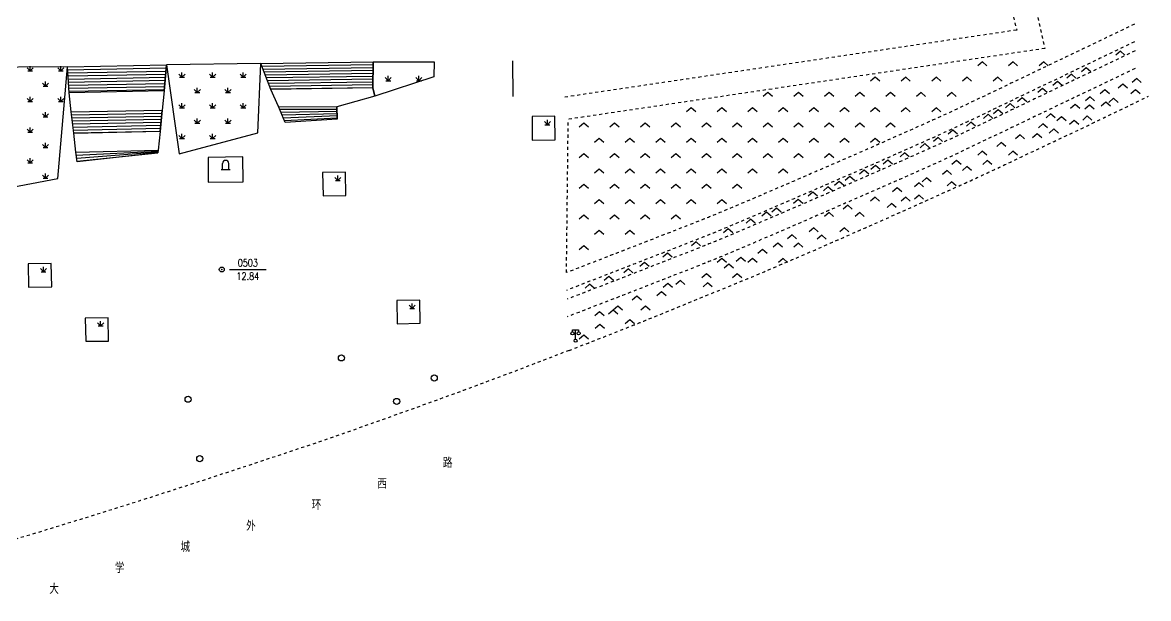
# Model space of a CAD drawing. Extents: x 1059 to 1761, y 608 to 1213.
# Drawn here: x 1550 to 1733.7, y 613.6 to 707.5 of the extents above; entities that cross this region are included whole.
import ezdxf
from ezdxf.enums import TextEntityAlignment as Align

# ---------------------------------------------------------------- set-up
doc = ezdxf.new("R2010")
doc.units = 0
doc.header["$LTSCALE"] = 0.5
doc.header["$PDSIZE"] = 0.2
doc.linetypes.add('X6', pattern=[2, 1, -1])
doc.layers.get('0').update_dxf_attribs({"linetype": 'CONTINUOUS'})
doc.layers.add('ASSIST', color=7, linetype='CONTINUOUS', plot=False)
for name, color, linetype in [('DLDW', 11, 'CONTINUOUS'), ('DLSS', 4, 'CONTINUOUS'), ('GXYZ', 2, 'CONTINUOUS'), ('JMD', 6, 'CONTINUOUS'), ('KZD', 1, 'CONTINUOUS'), ('ZBTZ', 3, 'CONTINUOUS')]:
    doc.layers.add(name, color=color, linetype=linetype)
doc.styles.add('HZ', font='rs.shx', dxfattribs={"width": 0.8, "bigfont": 'hztxt.shx'})
doc.linetypes.add('1161', pattern='A,0,[149,AAA.SHX,S=0.15,R=0,X=0,Y=0],-1.6', length=1.6)
doc.linetypes.add('444', pattern='A,4.5,[145,AAA.SHX,S=1,R=0,X=0,Y=1],4.5,-0.5,[146,AAA.SHX,S=1,R=0,X=0,Y=0],-0.5', length=10)

# ---------------------------------------------------------------- blocks, each defined once
blk = doc.blocks.new('gc097')
for p, q in [((-1, 2.9), (-1, 3.5)), ((-1, 3.5), (1, 3.5)), ((0, 0.5), (0, 3.5)), ((1, 3.5), (1, 2.9))]:
    blk.add_line(p, q)
for centre in [(-1, 2.4), (0, 0), (1, 2.4)]:
    blk.add_circle(centre, 0.5)
blk = doc.blocks.new('gc124')
for p, q in [((-1, 1), (0, 0)), ((-0.8, 0), (0.8, 0)), ((0, 0), (0, 1.6)), ((0, 0), (1, 1))]:
    blk.add_line(p, q)
blk = doc.blocks.new('gc188')
blk.add_circle((0, 0), 1)
blk = doc.blocks.new('gc106')
for p, q in [((-1.5, 0), (1.5, 0)), ((-1, 0), (-1, 2)), ((1, 0), (1, 2))]:
    blk.add_line(p, q)
blk.add_arc((0, 2), 1, 0, 180)
blk = doc.blocks.new('gc117')
blk.add_circle((0, 0), 0.8)
blk.add_point((0, 0))
blk = doc.blocks.new('gc211')
for p, q in [((0, 0), (-1.5, -1.32)), ((1.5, -1.32), (0, 0))]:
    blk.add_line(p, q)

msp = doc.modelspace()

# ---------------------------------------------------------------- linework, layer by layer
at = {"layer": 'ASSIST', "linetype": 'Continuous', "flags": 128}
for points in [[(1557.64, 696.04), (1557.36, 700.26), (1573.54, 700.58), (1573.15, 696.32)], [(1590.56, 696.59), (1588.88, 700.83), (1607.22, 701.09), (1607.19, 696.83)], [(1558.38, 689.43), (1557.98, 692.93), (1572.83, 693.22), (1572.47, 689.74)], [(1592.89, 691.21), (1591.76, 693.8), (1601.31, 693.73), (1601.37, 691.72)], [(1558.95, 684.79), (1558.72, 686.37), (1572.14, 686.67), (1572.09, 686.23)]]:
    msp.add_lwpolyline(points, close=True, dxfattribs=at)
at = {"layer": 'DLDW', "linetype": 'Continuous', "elevation": 13, "flags": 128}
msp.add_lwpolyline([(1580.33, 681.47), (1586.03, 681.5), (1585.98, 685.56), (1580.3, 685.5)], close=True, dxfattribs=at)
at = {"layer": 'DLSS', "linetype": 'X6'}
msp.add_line((1638.76, 666.71, 15.79), (1639.05, 691.71), dxfattribs=at)
at = {"layer": 'DLSS', "linetype": 'X6', "flags": 128}
for points in [[(1715.4, 709.28), (1716.8, 703.25)], [(1711.66, 708.38), (1712.2, 706.25)], [(1712.2, 706.25), (1638.51, 695.32)], [(1716.8, 703.25), (1639.05, 691.71)]]:
    msp.add_lwpolyline(points, dxfattribs=at)
for points in [[(1731.4, 707.21, -0.000166), (1723.33, 703.33, -0.000372), (1719.72, 701.61, -0.000012), (1704.69, 694.43, -0.000569), (1704.37, 694.27, -0.005661), (1698.18, 691.42, -0.002537), (1684.28, 685.28, -0.000421), (1679.18, 683.07, -0.000509), (1674.97, 681.25, -0.001731), (1664.61, 676.83, -0.005427), (1661.28, 675.47, -0.001445), (1661.13, 675.41, -0.00002), (1650.2, 671.14, -0.000725), (1646.39, 669.66, -0.000387), (1638.76, 666.71)], [(1731.39, 704.32, -0.000166), (1723.31, 700.45, -0.000372), (1719.7, 698.72, -0.000012), (1704.67, 691.54, -0.000569), (1704.35, 691.39, -0.005661), (1698.17, 688.53, -0.002537), (1684.26, 682.4, -0.000421), (1679.17, 680.19, -0.000509), (1674.95, 678.36, -0.001731), (1664.6, 673.94, -0.005427), (1661.27, 672.58, -0.001445), (1661.12, 672.52, -0.00002), (1650.19, 668.25, -0.000725), (1646.38, 666.77, -0.000387), (1638.75, 663.82)], [(1731.5, 702.87, -0.000166), (1723.43, 699, -0.000372), (1719.82, 697.27, -0.000012), (1704.79, 690.09, -0.000569), (1704.46, 689.94, -0.005661), (1698.28, 687.08, -0.002537), (1684.38, 680.95, -0.000421), (1679.28, 678.74, -0.000509), (1675.07, 676.92, -0.001731), (1664.71, 672.49, -0.005427), (1661.38, 671.13, -0.001445), (1661.23, 671.07, -0.00002), (1650.31, 666.8, -0.000725), (1646.49, 665.32, -0.000387), (1638.86, 662.37)], [(1731.5, 699.99, -0.000166), (1723.43, 696.12, -0.000372), (1719.82, 694.39, -0.000012), (1704.79, 687.21, -0.000569), (1704.46, 687.06, -0.005661), (1698.28, 684.2, -0.002537), (1684.38, 678.07, -0.000421), (1679.28, 675.86, -0.000509), (1675.07, 674.03, -0.001731), (1664.71, 669.61, -0.005427), (1661.38, 668.25, -0.001445), (1661.23, 668.19, -0.00002), (1650.31, 663.92, -0.000725), (1646.49, 662.44, -0.000387), (1638.86, 659.49)], [(1639.18, 654.02, 0.00152), (1649.12, 657.92, 0.002914), (1654.29, 659.99, 0.000046), (1668.24, 665.7, 0.002147), (1668.54, 665.82, 0.002012), (1675.07, 668.59, 0.001958), (1681.76, 671.49, 0.001008), (1688.38, 674.4, 0.00096), (1695.32, 677.49, 0.001118), (1702.99, 680.94, 0.001946), (1707.38, 682.95, 0.001925), (1707.61, 683.06, 0.000032), (1721.87, 689.78, 0.001666), (1725.59, 691.55, 0.000764), (1733.7, 695.46)]]:
    msp.add_lwpolyline(points, format="xyb", dxfattribs=at)
at = {"layer": 'DLSS', "linetype": 'X6', "elevation": 14.1, "flags": 128}
msp.add_lwpolyline([(1639.18, 654.02), (1630.04, 650.51), (1621.97, 647.5), (1613.6, 644.46), (1604.81, 641.33), (1595.94, 638.27), (1587.1, 635.33), (1577.99, 632.34), (1569.29, 629.53), (1560.37, 626.74), (1551.36, 623.97), (1542.32, 621.31), (1533.27, 618.68), (1524.71, 616.29), (1516.91, 614.21), (1514.98, 613.78), (1512.1, 613.58), (1507.18, 614.06), (1502.78, 615.31), (1498.66, 617.38), (1494.97, 621.55), (1493.2, 624.48), (1491.53, 628.89), (1490.68, 632.91), (1490.37, 674.4)], dxfattribs=at)
at = {"layer": 'JMD', "linetype": 'Continuous'}
for p, q in [((1557.36, 700.26), (1573.54, 700.58)), ((1557.64, 696.04), (1557.36, 700.26)), ((1557.39, 699.76), (1573.49, 700.07)), ((1573.15, 696.32), (1573.54, 700.58)), ((1573.54, 700.58), (1573.15, 696.32)), ((1588.88, 700.83), (1607.22, 701.09)), ((1590.56, 696.59), (1588.88, 700.83)), ((1589.06, 700.37), (1607.22, 700.62)), ((1589.25, 699.9), (1607.22, 700.15)), ((1607.19, 696.83), (1607.22, 701.09)), ((1607.22, 701.09), (1607.19, 696.83)), ((1557.43, 699.27), (1573.45, 699.57)), ((1557.46, 698.77), (1573.4, 699.07)), ((1557.49, 698.27), (1573.36, 698.57)), ((1557.52, 697.77), (1573.31, 698.06)), ((1589.43, 699.44), (1607.21, 699.69)), ((1589.61, 698.97), (1607.21, 699.22)), ((1589.8, 698.51), (1607.21, 698.76)), ((1589.98, 698.04), (1607.2, 698.29)), ((1557.56, 697.27), (1573.27, 697.56)), ((1557.59, 696.77), (1573.22, 697.06)), ((1557.62, 696.27), (1573.18, 696.56)), ((1590.17, 697.58), (1607.2, 697.82)), ((1590.35, 697.11), (1607.2, 697.36)), ((1590.54, 696.65), (1607.19, 696.89)), ((1557.98, 692.93), (1572.83, 693.22)), ((1558.38, 689.43), (1557.98, 692.93)), ((1558.04, 692.43), (1572.78, 692.72)), ((1572.47, 689.74), (1572.83, 693.22)), ((1572.83, 693.22), (1572.47, 689.74)), ((1592.89, 691.21), (1591.76, 693.8)), ((1591.76, 693.8), (1601.31, 693.73)), ((1591.96, 693.34), (1601.32, 693.37)), ((1592.16, 692.88), (1601.33, 693.02)), ((1592.36, 692.42), (1601.34, 692.66)), ((1601.37, 691.72), (1601.31, 693.73)), ((1601.31, 693.73), (1601.37, 691.72)), ((1558.09, 691.94), (1572.73, 692.23)), ((1558.15, 691.44), (1572.68, 691.73)), ((1558.21, 690.94), (1572.62, 691.24)), ((1558.26, 690.45), (1572.57, 690.74)), ((1592.56, 691.96), (1601.35, 692.3)), ((1592.76, 691.51), (1601.36, 691.95)), ((1558.32, 689.95), (1572.52, 690.25)), ((1558.38, 689.45), (1572.47, 689.75)), ((1558.72, 686.37), (1572.14, 686.67)), ((1558.95, 684.79), (1558.72, 686.37)), ((1558.79, 685.88), (1572.12, 686.53)), ((1558.87, 685.38), (1572.11, 686.39)), ((1558.94, 684.89), (1572.09, 686.25)), ((1572.09, 686.23), (1572.14, 686.67)), ((1572.14, 686.67), (1572.09, 686.23))]:
    msp.add_line(p, q, dxfattribs=at)
at = {"layer": 'JMD', "linetype": '444', "flags": 128}
for points, elevation in [([(1558.95, 684.79), (1558.72, 686.37), (1558.38, 689.43), (1557.98, 692.93), (1557.64, 696.04), (1557.36, 700.26)], 12.37), ([(1592.89, 691.21), (1591.76, 693.8), (1590.56, 696.59), (1588.88, 700.83)], 13.57), ([(1630.09, 695.4), (1630.02, 701.23)], 15.61)]:
    msp.add_lwpolyline(points, dxfattribs=dict(at, elevation=elevation))
for points in [[(1573.54, 700.58), (1573.15, 696.32), (1572.83, 693.22), (1572.47, 689.74), (1572.14, 686.67), (1572.09, 686.23)], [(1607.22, 701.02), (1607.19, 696.83), (1607.5, 695.5), (1601.31, 693.73), (1601.37, 691.72)]]:
    msp.add_lwpolyline(points, dxfattribs=at)
at = {"layer": 'KZD', "linetype": 'Continuous'}
msp.add_line((1583.78, 667.22), (1589.78, 667.22), dxfattribs=at)
at = {"layer": 'ZBTZ', "linetype": '1161', "flags": 128}
for points in [[(1541.28, 700.16), (1542.84, 679.59), (1555.78, 682.08), (1557.36, 700.26)], [(1550.96, 668.15), (1551.01, 664.36), (1554.79, 664.41), (1554.68, 668.2)]]:
    msp.add_lwpolyline(points, close=True, dxfattribs=at)
for points, elevation in [([(1573.54, 700.58), (1575.59, 686.06), (1588.41, 689.52), (1588.88, 700.83)], 16.13), ([(1607.5, 695.5), (1607.19, 696.83), (1607.22, 701.09), (1617.16, 701.06), (1617.14, 698.62)], 14.41), ([(1633.15, 692.17), (1633.16, 688.32), (1636.9, 688.38), (1636.85, 692.22)], 15.45), ([(1598.97, 683.03), (1599.05, 679.24), (1602.75, 679.27), (1602.72, 683.06)], 13.58), ([(1611.09, 662.17), (1611.14, 658.38), (1614.9, 658.46), (1614.84, 662.21)], 13.66), ([(1560.27, 659.29), (1560.34, 655.51), (1564.06, 655.55), (1564.01, 659.34)], 12.08)]:
    msp.add_lwpolyline(points, close=True, dxfattribs=dict(at, elevation=elevation))

# ---------------------------------------------------------------- block references
at = {"layer": 'DLDW', "linetype": 'Continuous', "xscale": 0.5, "yscale": 0.5}
for name, p in [('gc106', (1583.16, 683.51)), ('gc097', (1640.24, 655.61, 14.27))]:
    msp.add_blockref(name, p, dxfattribs=at)
at = {"layer": 'GXYZ', "linetype": 'Continuous', "xscale": 0.5, "yscale": 0.5}
for p in [(1602.05, 652.81, 13.22), (1617.19, 649.52, 13.56), (1577.04, 646.07, 12.4), (1611.07, 645.71, 13.36), (1578.94, 636.38, 12.36)]:
    msp.add_blockref('gc188', p, dxfattribs=at)
at = {"layer": 'KZD', "linetype": 'Continuous', "xscale": 0.5, "yscale": 0.5}
msp.add_blockref('gc117', (1582.53, 667.22, 12.84), dxfattribs=at)
at = {"layer": 'ZBTZ', "linetype": 'Continuous', "xscale": 0.5, "yscale": 0.5}
for name, p in [('gc211', (1729.11, 702.8)), ('gc124', (1551.28, 699.59)), ('gc124', (1556.28, 699.59)), ('gc211', (1706.6, 701.1)), ('gc211', (1711.6, 701.1)), ('gc211', (1716.6, 701.1)), ('gc211', (1723.54, 700.11)), ('gc124', (1576.04, 698.56)), ('gc124', (1581.04, 698.56)), ('gc124', (1586.04, 698.56)), ('gc124', (1609.69, 698)), ('gc124', (1614.69, 698)), ('gc211', (1689.1, 698.6)), ('gc211', (1694.1, 698.6)), ('gc211', (1699.1, 698.6)), ('gc211', (1704.1, 698.6)), ('gc211', (1709.1, 698.6)), ('gc211', (1721.12, 699.07)), ('gc211', (1731.78, 698.34)), ('gc124', (1553.78, 697.09)), ('gc124', (1578.54, 696.06)), ('gc124', (1583.54, 696.06)), ('gc211', (1671.6, 696.1)), ('gc211', (1676.6, 696.1)), ('gc211', (1681.6, 696.1)), ('gc211', (1686.6, 696.1)), ('gc211', (1691.6, 696.1)), ('gc211', (1696.6, 696.1)), ('gc211', (1701.6, 696.1)), ('gc211', (1716.41, 696.75)), ('gc211', (1718.86, 697.88)), ('gc211', (1726.59, 696.53)), ('gc211', (1729.5, 697.45)), ('gc211', (1731.59, 696.53)), ('gc124', (1551.28, 694.59)), ('gc124', (1556.28, 694.59)), ('gc124', (1576.04, 693.56)), ('gc124', (1581.04, 693.56)), ('gc124', (1586.04, 693.56)), ('gc211', (1711.13, 694.26)), ('gc211', (1713.08, 695.22)), ('gc211', (1724.16, 695.37)), ('gc211', (1726.73, 694.5)), ('gc211', (1727.98, 695.13)), ('gc124', (1553.78, 692.09)), ('gc211', (1659.1, 693.6)), ('gc211', (1664.1, 693.6)), ('gc211', (1669.1, 693.6)), ('gc211', (1674.1, 693.6)), ('gc211', (1679.1, 693.6)), ('gc211', (1684.1, 693.6)), ('gc211', (1689.1, 693.6)), ('gc211', (1694.1, 693.6)), ('gc211', (1699.1, 693.6)), ('gc211', (1707.54, 692.52)), ('gc211', (1709.17, 693.23)), ('gc211', (1717.74, 692.58)), ('gc211', (1721.75, 694.11)), ('gc211', (1724.09, 694.03)), ('gc124', (1578.54, 691.06)), ('gc124', (1583.54, 691.06)), ('gc124', (1635.65, 690.82)), ('gc211', (1641.6, 691.1)), ('gc211', (1646.6, 691.1)), ('gc211', (1651.6, 691.1)), ('gc211', (1656.6, 691.1)), ('gc211', (1661.6, 691.1)), ('gc211', (1666.6, 691.1)), ('gc211', (1671.6, 691.1)), ('gc211', (1676.6, 691.1)), ('gc211', (1681.6, 691.1)), ('gc211', (1686.6, 691.1)), ('gc211', (1691.6, 691.1)), ('gc211', (1704.74, 691.24)), ('gc211', (1716.49, 690.95)), ('gc211', (1719.5, 692.13)), ('gc211', (1721.59, 691.53)), ('gc211', (1723.72, 692.25)), ('gc124', (1551.28, 689.59)), ('gc124', (1576.04, 688.56)), ('gc124', (1581.04, 688.56)), ('gc211', (1699.37, 688.75)), ('gc211', (1701.78, 689.93)), ('gc211', (1712.75, 689.17)), ('gc211', (1715.53, 689.35)), ('gc211', (1718.27, 690.13)), ('gc124', (1553.78, 687.09)), ('gc211', (1644.1, 688.6)), ('gc211', (1649.1, 688.6)), ('gc211', (1654.1, 688.6)), ('gc211', (1659.1, 688.6)), ('gc211', (1664.1, 688.6)), ('gc211', (1669.1, 688.6)), ('gc211', (1674.1, 688.6)), ('gc211', (1679.1, 688.6)), ('gc211', (1684.1, 688.6)), ('gc211', (1689.1, 688.6)), ('gc211', (1697.21, 687.74)), ('gc211', (1709.69, 687.94)), ('gc124', (1551.28, 684.59)), ('gc211', (1641.6, 686.1)), ('gc211', (1646.6, 686.1)), ('gc211', (1651.6, 686.1)), ('gc211', (1656.6, 686.1)), ('gc211', (1661.6, 686.1)), ('gc211', (1666.6, 686.1)), ('gc211', (1671.6, 686.1)), ('gc211', (1676.6, 686.1)), ('gc211', (1681.6, 686.1)), ('gc211', (1693.92, 686.24)), ('gc211', (1706.59, 686.53)), ('gc211', (1711.59, 686.53)), ('gc211', (1644.1, 683.6)), ('gc211', (1649.1, 683.6)), ('gc211', (1654.1, 683.6)), ('gc211', (1659.1, 683.6)), ('gc211', (1664.1, 683.6)), ('gc211', (1669.1, 683.6)), ('gc211', (1674.1, 683.6)), ('gc211', (1687.31, 683.4)), ('gc211', (1689.18, 684.17)), ('gc211', (1691.19, 685.06)), ('gc211', (1700.84, 683.38)), ('gc211', (1702.39, 684.97)), ('gc211', (1704.09, 684.03)), ('gc211', (1707.41, 684.97)), ('gc124', (1553.78, 682.09)), ('gc124', (1601.47, 681.74)), ('gc211', (1683.25, 681.59)), ('gc211', (1684.98, 682.4)), ('gc211', (1697.51, 682.18)), ('gc211', (1701.59, 681.53)), ('gc211', (1641.6, 681.1)), ('gc211', (1646.6, 681.1)), ('gc211', (1651.6, 681.1)), ('gc211', (1656.6, 681.1)), ('gc211', (1661.6, 681.1)), ('gc211', (1666.6, 681.1)), ('gc211', (1678.96, 679.85)), ('gc211', (1681.41, 680.68)), ('gc211', (1692.7, 680.55)), ('gc211', (1696.27, 681.34)), ('gc211', (1644.1, 678.6)), ('gc211', (1649.1, 678.6)), ('gc211', (1654.1, 678.6)), ('gc211', (1659.1, 678.6)), ('gc211', (1664.1, 678.6)), ('gc211', (1676.55, 678.63)), ('gc211', (1689.09, 679.03)), ('gc211', (1691.8, 678)), ('gc211', (1694.09, 679.03)), ('gc211', (1696.27, 679.35)), ('gc211', (1641.6, 676.1)), ('gc211', (1646.6, 676.1)), ('gc211', (1651.6, 676.1)), ('gc211', (1656.6, 676.1)), ('gc211', (1671.4, 676.56)), ('gc211', (1673.03, 677.23)), ('gc211', (1681.59, 676.53)), ('gc211', (1684.63, 677.69, 15.5)), ('gc211', (1686.59, 676.53)), ('gc211', (1668.8, 675.44)), ('gc211', (1644.1, 673.6)), ('gc211', (1649.1, 673.6)), ('gc211', (1665.14, 673.84)), ('gc211', (1675.55, 672.88)), ('gc211', (1679.09, 674.03)), ('gc211', (1680.39, 672.81)), ('gc211', (1684.09, 674.03)), ('gc211', (1641.6, 671.1)), ('gc211', (1659.9, 671.71)), ('gc211', (1670.74, 670.49)), ('gc211', (1673.23, 671.53)), ('gc211', (1676.59, 671.53)), ('gc211', (1655.25, 669.88)), ('gc211', (1664.09, 669.03)), ('gc211', (1667.19, 669.16)), ('gc211', (1669.09, 669.03)), ('gc211', (1674.09, 669.03)), ('gc124', (1553.46, 666.86)), ('gc211', (1648.86, 667.35)), ('gc211', (1651.49, 668.38)), ('gc211', (1665.25, 668.11)), ('gc211', (1645.67, 666.06)), ('gc211', (1655.28, 664.94)), ('gc211', (1657.34, 665.41)), ('gc211', (1661.59, 666.53)), ('gc211', (1661.79, 665.06)), ('gc211', (1666.59, 666.53)), ('gc211', (1642.54, 664.85)), ('gc211', (1654.26, 663.56)), ('gc124', (1613.59, 660.88)), ('gc211', (1647.13, 661.25)), ('gc211', (1650.24, 662.89)), ('gc211', (1651.65, 661.25)), ('gc211', (1644.14, 660.32)), ('gc211', (1646.38, 660.59)), ('gc124', (1562.77, 658.01)), ('gc211', (1644.2, 658.26)), ('gc211', (1649.09, 659.03)), ('gc211', (1641.59, 656.53))]:
    msp.add_blockref(name, p, dxfattribs=at)

# ---------------------------------------------------------------- texts
at = {"layer": 'DLSS', "linetype": 'Continuous', "style": 'HZ', "width": 0.8}
for s, p in [('路', (1618.61, 634.9)), ('西', (1607.91, 631.47)), ('环', (1597.21, 628.04)), ('外', (1586.51, 624.61)), ('城', (1575.81, 621.19)), ('学', (1565.11, 617.76)), ('大', (1554.41, 614.33))]:
    msp.add_text(s, height=1.5, dxfattribs=at).set_placement(p)
at = {"layer": 'KZD', "linetype": 'Continuous', "style": 'HZ', "width": 0.8}
for s, p in [('0503', (1586.78, 668.32)), ('12.84', (1586.78, 666.12))]:
    msp.add_text(s, height=1.2, dxfattribs=at).set_placement(p, align=Align.MIDDLE)

doc.saveas('drawing.dxf')
